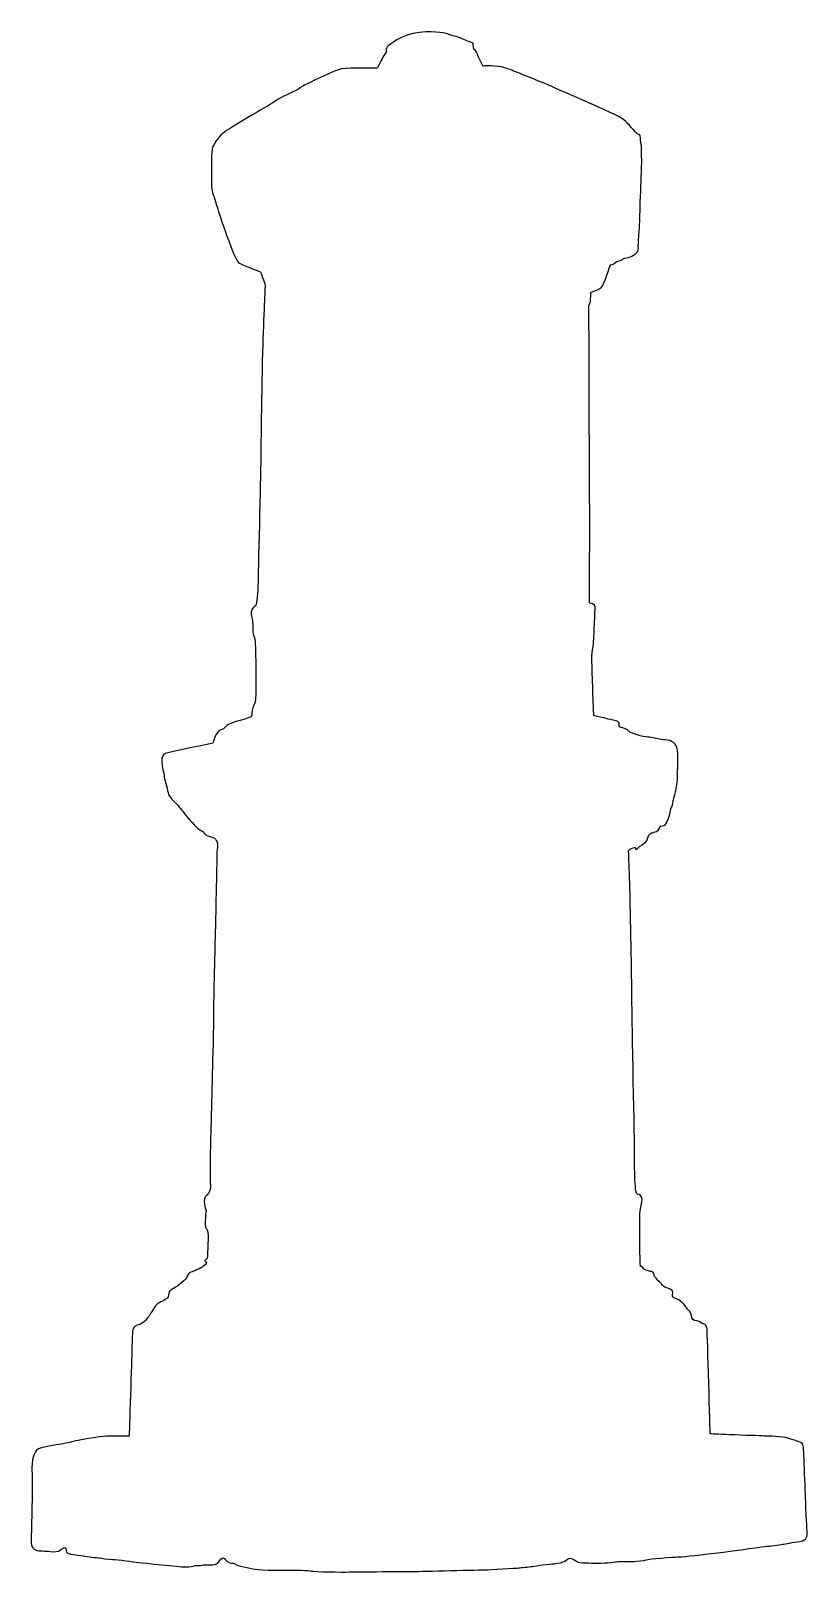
# Model space of a CAD drawing. Header units: centimetres. Extents: x -5 to 5, y -9.9 to 9.9.
import ezdxf

# ---------------------------------------------------------------- set-up
doc = ezdxf.new("R2010")
doc.units = ezdxf.units.CM
doc.header["$MEASUREMENT"] = 0
doc.layers.add('Camada 1', color=7, linetype='Continuous')

msp = doc.modelspace()

# ---------------------------------------------------------------- linework, layer by layer
at = {"layer": 'Camada 1'}
msp.add_open_spline([(2.20501, 6.54451), (2.20501, 6.54451), (2.20435, 6.44815), (2.19816, 6.42106), (2.19816, 6.42106), (2.192, 6.39402), (2.1799, 6.37904), (2.1799, 6.37904), (2.1799, 6.37904), (2.1799, 6.37904), (2.18715, 3.7743), (2.18998, 3.75623), (2.18998, 3.75623), (2.19289, 3.73811), (2.18532, 2.55473), (2.18532, 2.55473), (2.18532, 2.55473), (2.18532, 2.55473), (2.26343, 2.5392), (2.26017, 2.50007), (2.26017, 2.50007), (2.25692, 2.46096), (2.24591, 2.14182), (2.24247, 2.09065), (2.24247, 2.09065), (2.23914, 2.03948), (2.21395, 1.85898), (2.21667, 1.83488), (2.21667, 1.83488), (2.21966, 1.81075), (2.23154, 1.32587), (2.23421, 1.27769), (2.23421, 1.27769), (2.23688, 1.22948), (2.24223, 1.10902), (2.24223, 1.10902), (2.24223, 1.10902), (2.24223, 1.10902), (2.43151, 1.06261), (2.49171, 1.05018), (2.49171, 1.05018), (2.55191, 1.03775), (2.57283, 1.01959), (2.56976, 1.00451), (2.56976, 1.00451), (2.56658, 0.98948), (2.55738, 0.96244), (2.58743, 0.95622), (2.58743, 0.95622), (2.61749, 0.95), (2.68059, 0.93151), (2.69252, 0.90735), (2.69252, 0.90735), (2.70445, 0.88319), (2.88175, 0.83385), (2.93591, 0.8335), (2.93591, 0.8335), (2.9901, 0.83318), (3.08323, 0.7994), (3.16152, 0.7959), (3.16152, 0.7959), (3.23973, 0.79241), (3.30273, 0.75883), (3.31725, 0.66239), (3.31725, 0.66239), (3.33162, 0.56595), (3.31193, 0.31613), (3.31476, 0.28898), (3.31476, 0.28898), (3.31756, 0.26186), (3.29896, 0.16867), (3.29571, 0.14161), (3.29571, 0.14161), (3.29253, 0.11454), (3.25581, 0.02141), (3.25563, -0.01772), (3.25563, -0.01772), (3.25531, -0.0569), (3.2251, -0.07474), (3.22494, -0.11387), (3.22494, -0.11387), (3.2246, -0.15305), (3.17869, -0.27013), (3.16049, -0.29117), (3.16049, -0.29117), (3.14229, -0.3121), (3.09413, -0.30876), (3.09413, -0.30876), (3.09413, -0.30876), (3.09413, -0.30876), (3.08778, -0.35996), (3.04545, -0.37771), (3.04545, -0.37771), (3.00322, -0.39549), (2.96409, -0.39827), (2.94882, -0.42526), (2.94882, -0.42526), (2.93363, -0.45227), (2.93329, -0.49746), (2.91207, -0.51233), (2.91207, -0.51233), (2.89104, -0.52725), (2.83045, -0.56906), (2.81526, -0.587), (2.81526, -0.587), (2.80015, -0.60499), (2.77605, -0.60782), (2.77605, -0.60782), (2.77605, -0.60782), (2.77605, -0.60782), (2.79042, -0.57858), (2.7642, -0.58364), (2.7642, -0.58364), (2.71896, -0.59237), (2.68869, -0.62534), (2.68869, -0.62534), (2.68869, -0.62534), (2.68869, -0.62534), (2.70348, -0.9847), (2.71306, -1.41779), (2.71306, -1.41779), (2.72534, -1.96712), (2.73301, -2.62051), (2.73285, -2.64913), (2.73285, -2.64913), (2.73251, -2.70035), (2.76624, -4.46208), (2.7659, -4.51629), (2.7659, -4.51629), (2.76556, -4.5705), (2.7668, -4.84453), (2.76974, -4.86263), (2.76974, -4.86263), (2.77257, -4.88067), (2.77834, -4.92594), (2.77818, -4.94701), (2.77818, -4.94701), (2.77799, -4.96804), (2.78069, -5.03136), (2.80472, -5.03451), (2.80472, -5.03451), (2.82882, -5.03766), (2.8588, -5.05591), (2.86155, -5.10113), (2.86155, -5.10113), (2.86422, -5.14635), (2.84292, -5.17926), (2.83959, -5.22747), (2.83959, -5.22747), (2.83626, -5.27557), (2.83327, -5.27557), (2.83284, -5.34484), (2.83284, -5.34484), (2.83231, -5.41413), (2.83564, -5.8417), (2.83551, -5.87189), (2.83551, -5.87189), (2.83525, -5.90192), (2.84085, -5.96217), (2.84085, -5.96217), (2.84085, -5.96217), (2.84085, -5.96217), (2.87099, -5.96243), (2.8739, -5.98347), (2.8739, -5.98347), (2.87673, -6.00461), (2.94584, -6.0231), (2.96989, -6.02631), (2.96989, -6.02631), (2.99399, -6.02946), (3.00611, -6.02946), (3.01196, -6.05364), (3.01196, -6.05364), (3.01781, -6.07772), (3.01471, -6.08682), (3.02966, -6.1019), (3.02966, -6.1019), (3.04466, -6.11709), (3.06554, -6.14733), (3.08348, -6.15947), (3.08348, -6.15947), (3.10145, -6.17167), (3.11047, -6.18077), (3.11637, -6.1959), (3.11637, -6.1959), (3.1223, -6.21088), (3.14635, -6.22609), (3.17037, -6.23538), (3.17037, -6.23538), (3.19439, -6.24453), (3.26051, -6.25398), (3.25726, -6.2961), (3.25726, -6.2961), (3.25401, -6.33827), (3.23882, -6.35619), (3.2929, -6.37465), (3.2929, -6.37465), (3.34698, -6.39304), (3.39783, -6.44463), (3.42464, -6.48395), (3.42464, -6.48395), (3.45152, -6.52321), (3.49351, -6.55361), (3.49624, -6.59579), (3.49624, -6.59579), (3.49894, -6.63796), (3.51386, -6.65916), (3.56503, -6.66247), (3.56503, -6.66247), (3.6162, -6.66583), (3.62202, -6.69607), (3.64901, -6.70221), (3.64901, -6.70221), (3.67613, -6.7084), (3.69407, -6.72361), (3.69677, -6.77166), (3.69677, -6.77166), (3.69952, -6.81992), (3.73633, -8.11199), (3.73633, -8.11199), (3.73633, -8.11199), (3.73633, -8.11199), (3.83716, -8.11921), (3.9834, -8.12466), (3.9834, -8.12466), (4.16149, -8.13149), (4.3939, -8.13691), (4.42869, -8.14054), (4.42869, -8.14054), (4.49187, -8.14705), (4.63951, -8.13583), (4.77172, -8.17893), (4.77172, -8.17893), (4.90393, -8.22192), (4.92806, -8.21909), (4.93357, -8.29143), (4.93357, -8.29143), (4.93915, -8.36371), (4.96498, -9.03226), (4.96471, -9.0655), (4.96471, -9.0655), (4.96445, -9.09857), (4.98098, -9.3336), (4.98066, -9.39081), (4.98066, -9.39081), (4.98032, -9.44796), (4.95293, -9.49003), (4.88067, -9.49556), (4.88067, -9.49556), (4.80839, -9.50104), (4.6998, -9.5275), (4.66366, -9.5303), (4.66366, -9.5303), (4.62752, -9.5331), (4.49189, -9.55628), (4.46176, -9.5561), (4.46176, -9.5561), (4.44514, -9.55599), (4.09317, -9.60658), (3.79295, -9.64394), (3.79295, -9.64394), (3.54866, -9.67458), (3.34699, -9.69339), (3.32271, -9.69328), (3.32271, -9.69328), (3.26847, -9.69286), (2.94327, -9.71789), (2.91607, -9.72977), (2.91607, -9.72977), (2.88887, -9.7416), (2.78645, -9.74697), (2.7593, -9.74988), (2.7593, -9.74988), (2.73229, -9.75271), (2.55758, -9.74853), (2.53345, -9.75448), (2.53345, -9.75448), (2.50935, -9.76033), (2.34665, -9.77432), (2.26535, -9.77385), (2.26535, -9.77385), (2.18407, -9.77324), (2.16002, -9.76708), (2.12388, -9.76681), (2.12388, -9.76681), (2.08774, -9.76665), (2.04559, -9.76628), (2.0186, -9.7481), (2.0186, -9.7481), (1.99159, -9.72976), (1.9647, -9.70857), (1.93764, -9.70836), (1.93764, -9.70836), (1.91044, -9.7082), (1.89523, -9.73223), (1.87102, -9.74712), (1.87102, -9.74712), (1.84689, -9.76196), (1.79257, -9.77363), (1.7323, -9.77932), (1.7323, -9.77932), (1.67205, -9.78501), (1.50336, -9.80496), (1.45814, -9.81374), (1.45814, -9.81374), (1.4129, -9.82242), (1.30145, -9.83075), (1.28034, -9.83358), (1.28034, -9.83358), (1.25923, -9.83657), (0.88579, -9.85824), (0.85267, -9.85797), (0.85267, -9.85797), (0.81952, -9.85776), (-0.00561, -9.87948), (-0.05689, -9.87916), (-0.05689, -9.87916), (-0.10795, -9.87884), (-0.83069, -9.88334), (-0.90292, -9.88583), (-0.90292, -9.88583), (-0.97518, -9.88837), (-1.34864, -9.88295), (-1.38168, -9.87363), (-1.38168, -9.87363), (-1.41473, -9.86437), (-1.59835, -9.86029), (-1.64351, -9.86299), (-1.64351, -9.86299), (-1.68867, -9.86564), (-2.02893, -9.86347), (-2.10113, -9.85095), (-2.10113, -9.85095), (-2.17333, -9.83843), (-2.3387, -9.80428), (-2.36262, -9.783), (-2.36262, -9.783), (-2.38659, -9.76181), (-2.42586, -9.78258), (-2.46179, -9.75231), (-2.46179, -9.75231), (-2.49775, -9.72194), (-2.50359, -9.69778), (-2.52778, -9.70672), (-2.52778, -9.70672), (-2.55188, -9.71556), (-2.57644, -9.78165), (-2.61562, -9.79043), (-2.61562, -9.79043), (-2.65478, -9.79921), (-2.70296, -9.79585), (-2.74206, -9.7926), (-2.74206, -9.7926), (-2.78119, -9.78935), (-2.79934, -9.80427), (-2.82043, -9.80414), (-2.82043, -9.80414), (-2.84152, -9.80403), (-2.87459, -9.7979), (-2.90176, -9.80967), (-2.90176, -9.80967), (-2.92891, -9.82155), (-2.97709, -9.82126), (-3.01926, -9.82094), (-3.01926, -9.82094), (-3.06143, -9.82068), (-3.54282, -9.76932), (-3.60301, -9.76302), (-3.60301, -9.76302), (-3.66315, -9.75656), (-3.8677, -9.72508), (-3.93398, -9.72479), (-3.93398, -9.72479), (-4.00021, -9.72426), (-4.07537, -9.70878), (-4.10244, -9.70555), (-4.10244, -9.70555), (-4.12951, -9.7024), (-4.26495, -9.68949), (-4.31003, -9.68018), (-4.31003, -9.68018), (-4.35514, -9.67081), (-4.39726, -9.66452), (-4.4424, -9.66116), (-4.4424, -9.66116), (-4.48756, -9.65785), (-4.52056, -9.64566), (-4.52651, -9.63063), (-4.52651, -9.63063), (-4.53244, -9.61544), (-4.52617, -9.57337), (-4.54725, -9.57322), (-4.54725, -9.57322), (-4.56831, -9.57306), (-4.58345, -9.59105), (-4.60765, -9.60592), (-4.60765, -9.60592), (-4.63181, -9.62084), (-4.68009, -9.63563), (-4.7342, -9.62312), (-4.7342, -9.62312), (-4.78831, -9.61076), (-4.88176, -9.62225), (-4.91475, -9.6069), (-4.91475, -9.6069), (-4.94777, -9.59171), (-4.9837, -9.55832), (-4.98034, -9.50117), (-4.98034, -9.50117), (-4.97695, -9.44397), (-4.96346, -8.75751), (-4.96632, -8.72737), (-4.96632, -8.72737), (-4.9691, -8.69718), (-4.96, -8.67625), (-4.96857, -8.6159), (-4.96857, -8.6159), (-4.97725, -8.55565), (-4.96674, -8.32986), (-4.88528, -8.30332), (-4.88528, -8.30332), (-4.80384, -8.2767), (-4.49944, -8.23045), (-4.45718, -8.21572), (-4.45718, -8.21572), (-4.4149, -8.20093), (-4.07126, -8.14291), (-4.02009, -8.14328), (-4.02009, -8.14328), (-3.96892, -8.1436), (-3.72198, -8.14225), (-3.72198, -8.14225), (-3.72198, -8.14225), (-3.72198, -8.14225), (-3.68814, -7.09752), (-3.68785, -7.04934), (-3.68785, -7.04934), (-3.68751, -7.00113), (-3.68068, -6.87173), (-3.68026, -6.81148), (-3.68026, -6.81148), (-3.67986, -6.75129), (-3.64663, -6.72441), (-3.58628, -6.70673), (-3.58628, -6.70673), (-3.52593, -6.689), (-3.46513, -6.59915), (-3.45298, -6.58111), (-3.45298, -6.58111), (-3.44078, -6.56307), (-3.39805, -6.47012), (-3.35268, -6.44025), (-3.35268, -6.44025), (-3.30733, -6.41043), (-3.23796, -6.38982), (-3.22266, -6.35373), (-3.22266, -6.35373), (-3.20737, -6.31772), (-3.21917, -6.27843), (-3.17384, -6.25777), (-3.17384, -6.25777), (-3.12857, -6.23689), (-3.00149, -6.1444), (-2.98318, -6.10537), (-2.98318, -6.10537), (-2.96487, -6.06629), (-2.95871, -6.04528), (-2.92854, -6.03639), (-2.92854, -6.03639), (-2.89838, -6.02755), (-2.7927, -5.98316), (-2.77453, -5.96514), (-2.77453, -5.96514), (-2.75635, -5.94725), (-2.73521, -5.93842), (-2.72907, -5.91733), (-2.72907, -5.91733), (-2.72291, -5.89619), (-2.76508, -5.90503), (-2.74992, -5.88701), (-2.74992, -5.88701), (-2.73476, -5.86918), (-2.71666, -5.86314), (-2.7165, -5.8361), (-2.7165, -5.8361), (-2.71629, -5.80909), (-2.69949, -5.54114), (-2.71433, -5.50489), (-2.71433, -5.50489), (-2.72915, -5.46867), (-2.74433, -5.4897), (-2.74391, -5.42634), (-2.74391, -5.42634), (-2.74351, -5.36313), (-2.74611, -5.29688), (-2.7369, -5.26987), (-2.7369, -5.26987), (-2.72767, -5.2428), (-2.73386, -5.26381), (-2.74553, -5.20957), (-2.74553, -5.20957), (-2.7572, -5.15536), (-2.76889, -5.098), (-2.74466, -5.07103), (-2.74466, -5.07103), (-2.72037, -5.04415), (-2.67796, -5.00224), (-2.67769, -4.95707), (-2.67769, -4.95707), (-2.6775, -4.93577), (-2.68494, -4.80115), (-2.68314, -4.64081), (-2.68314, -4.64081), (-2.68123, -4.45978), (-2.67287, -4.21764), (-2.67274, -4.1952), (-2.67274, -4.1952), (-2.67253, -4.16591), (-2.65343, -3.47442), (-2.64342, -3.03005), (-2.64342, -3.03005), (-2.63916, -2.83854), (-2.63882, -2.67323), (-2.63874, -2.65974), (-2.63874, -2.65974), (-2.63842, -2.61458), (-2.62096, -1.77153), (-2.61736, -1.67819), (-2.61736, -1.67819), (-2.61371, -1.58487), (-2.59622, -0.73881), (-2.59606, -0.71175), (-2.59606, -0.71175), (-2.59585, -0.68463), (-2.60164, -0.64849), (-2.59233, -0.60944), (-2.59233, -0.60944), (-2.58307, -0.57028), (-2.58283, -0.53422), (-2.59773, -0.50996), (-2.59773, -0.50996), (-2.61263, -0.48583), (-2.60649, -0.46779), (-2.65454, -0.45244), (-2.65454, -0.45244), (-2.70261, -0.43704), (-2.72674, -0.44291), (-2.75662, -0.4036), (-2.75662, -0.4036), (-2.78647, -0.36423), (-2.81054, -0.36108), (-2.82853, -0.34894), (-2.82853, -0.34894), (-2.84652, -0.33674), (-2.9781, -0.19739), (-3.00493, -0.15804), (-3.00493, -0.15804), (-3.03179, -0.11872), (-3.09153, -0.04911), (-3.11846, -0.01882), (-3.11846, -0.01882), (-3.14537, 0.0115), (-3.2113, 0.05704), (-3.22294, 0.12038), (-3.22294, 0.12038), (-3.23458, 0.18369), (-3.273, 0.29538), (-3.27273, 0.3375), (-3.27273, 0.3375), (-3.27244, 0.37967), (-3.29334, 0.40992), (-3.29601, 0.46114), (-3.29601, 0.46114), (-3.29871, 0.51234), (-3.32821, 0.60886), (-3.22566, 0.63233), (-3.22566, 0.63233), (-3.12313, 0.65575), (-2.64678, 0.75504), (-2.64678, 0.75504), (-2.64678, 0.75504), (-2.64678, 0.75504), (-2.60963, 0.90839), (-2.54629, 0.92607), (-2.54629, 0.92607), (-2.48292, 0.94372), (-2.49488, 0.96187), (-2.45858, 0.98875), (-2.45858, 0.98875), (-2.42225, 1.01558), (-2.24736, 1.05966), (-2.22323, 1.0685), (-2.22323, 1.0685), (-2.19905, 1.07739), (-2.1478, 1.08311), (-2.14761, 1.11319), (-2.14761, 1.11319), (-2.14742, 1.14327), (-2.14401, 1.20349), (-2.11967, 1.24247), (-2.11967, 1.24247), (-2.09535, 1.2815), (-2.09451, 1.40794), (-2.0944, 1.43202), (-2.0944, 1.43202), (-2.09421, 1.4561), (-2.09607, 1.63681), (-2.09572, 1.68798), (-2.09572, 1.68798), (-2.09538, 1.7392), (-2.10265, 2.01625), (-2.10249, 2.04033), (-2.10249, 2.04033), (-2.1023, 2.06441), (-2.10818, 2.09759), (-2.12596, 2.13987), (-2.12596, 2.13987), (-2.14377, 2.18215), (-2.12794, 2.29346), (-2.13974, 2.33569), (-2.13974, 2.33569), (-2.15149, 2.37792), (-2.1662, 2.43523), (-2.14797, 2.46825), (-2.14797, 2.46825), (-2.12966, 2.50127), (-2.10251, 2.50709), (-2.09024, 2.54016), (-2.09024, 2.54016), (-2.07802, 2.57321), (-2.06764, 2.77791), (-2.06743, 2.81406), (-2.06743, 2.81406), (-2.06719, 2.85015), (-2.03393, 4.26826), (-2.03362, 4.32242), (-2.03362, 4.32242), (-2.03341, 4.3533), (-2.02587, 5.14162), (-2.00975, 5.77347), (-2.00975, 5.77347), (-1.99745, 6.25353), (-1.97535, 6.61903), (-1.97654, 6.63466), (-1.97654, 6.63466), (-1.97929, 6.6708), (-2.03864, 6.80669), (-2.03864, 6.80669), (-2.03864, 6.80669), (-2.03864, 6.80669), (-2.28497, 6.89863), (-2.30592, 6.91686), (-2.30592, 6.91686), (-2.3269, 6.93501), (-2.33878, 6.95316), (-2.36558, 7.00753), (-2.36558, 7.00753), (-2.37987, 7.03663), (-2.45059, 7.21586), (-2.5147, 7.39956), (-2.5147, 7.39956), (-2.5708, 7.56038), (-2.62184, 7.72878), (-2.62583, 7.74707), (-2.62583, 7.74707), (-2.63461, 7.78628), (-2.67065, 7.79856), (-2.66615, 8.03642), (-2.66615, 8.03642), (-2.66155, 8.27431), (-2.66999, 8.37371), (-2.64255, 8.42171), (-2.64255, 8.42171), (-2.61511, 8.46971), (-2.58461, 8.53577), (-2.48774, 8.60742), (-2.48774, 8.60742), (-2.39098, 8.67904), (-1.88629, 8.96487), (-1.84089, 9.00072), (-1.84089, 9.00072), (-1.79549, 9.03657), (-1.59917, 9.12563), (-1.57205, 9.13751), (-1.57205, 9.13751), (-1.54485, 9.14936), (-1.49635, 9.19122), (-1.46931, 9.2031), (-1.46931, 9.2031), (-1.44211, 9.21493), (-1.09463, 9.39339), (-0.99221, 9.4108), (-0.99221, 9.4108), (-0.88971, 9.42821), (-0.53747, 9.4199), (-0.53747, 9.4199), (-0.53747, 9.4199), (-0.53747, 9.4199), (-0.46728, 9.56095), (-0.45206, 9.58495), (-0.45206, 9.58495), (-0.43679, 9.60895), (-0.42169, 9.62091), (-0.42161, 9.64199), (-0.42161, 9.64199), (-0.42145, 9.66305), (-0.42428, 9.68718), (-0.40309, 9.70208), (-0.40309, 9.70208), (-0.38187, 9.71698), (-0.22447, 9.86051), (0.00447, 9.88012), (0.00447, 9.88012), (0.23341, 9.8997), (0.35068, 9.86885), (0.38065, 9.85364), (0.38065, 9.85364), (0.41071, 9.83835), (0.49199, 9.82581), (0.53697, 9.80443), (0.53697, 9.80443), (0.58198, 9.78305), (0.65108, 9.75551), (0.67209, 9.74934), (0.67209, 9.74934), (0.69312, 9.7432), (0.69603, 9.73116), (0.69596, 9.71002), (0.69596, 9.71002), (0.6958, 9.68899), (0.70165, 9.66486), (0.70165, 9.66486), (0.70165, 9.66486), (0.70165, 9.66486), (0.74054, 9.63449), (0.74941, 9.59829), (0.74941, 9.59829), (0.75817, 9.56207), (0.82066, 9.44727), (0.82066, 9.44727), (0.82066, 9.44727), (0.82066, 9.44727), (0.93718, 9.4565), (1.05738, 9.43558), (1.05738, 9.43558), (1.12855, 9.42307), (1.21864, 9.38033), (1.23873, 9.37232), (1.23873, 9.37232), (1.25984, 9.36388), (1.38923, 9.31636), (1.55515, 9.2464), (1.55515, 9.2464), (1.81074, 9.13842), (2.13692, 8.9933), (2.16054, 8.98396), (2.16054, 8.98396), (2.19962, 8.96859), (2.55091, 8.81275), (2.61086, 8.77023), (2.61086, 8.77023), (2.67079, 8.72766), (2.70958, 8.67323), (2.73053, 8.649), (2.73053, 8.649), (2.75141, 8.62479), (2.79924, 8.5733), (2.82028, 8.56711), (2.82028, 8.56711), (2.84132, 8.56092), (2.84124, 8.53689), (2.84105, 8.51276), (2.84105, 8.51276), (2.84089, 8.48868), (2.84957, 8.44648), (2.85251, 8.42235), (2.85251, 8.42235), (2.85545, 8.39822), (2.85727, 8.2386), (2.85709, 8.2055), (2.85709, 8.2055), (2.85693, 8.17237), (2.83156, 7.50705), (2.83121, 7.44683), (2.83121, 7.44683), (2.83079, 7.38666), (2.81118, 7.14886), (2.81393, 7.11271), (2.81393, 7.11271), (2.81668, 7.07657), (2.78631, 7.03458), (2.75308, 7.01974), (2.75308, 7.01974), (2.71987, 7.00492), (2.70469, 6.98394), (2.65952, 6.98423), (2.65952, 6.98423), (2.61438, 6.98452), (2.62639, 6.96941), (2.60218, 6.96052), (2.60218, 6.96052), (2.57797, 6.95163), (2.5237, 6.93089), (2.50852, 6.91594), (2.50852, 6.91594), (2.49333, 6.90096), (2.45417, 6.89221), (2.45417, 6.89221), (2.45417, 6.89221), (2.45417, 6.89221), (2.37731, 6.64279), (2.3349, 6.60392), (2.3349, 6.60392), (2.29248, 6.56499), (2.20501, 6.54451), (2.20501, 6.54451)], degree=3, knots=[0, 0, 0, 0, 0.00487805, 0.00487805, 0.00487805, 0.00487805, 0.0097561, 0.0097561, 0.0097561, 0.0097561, 0.01463415, 0.01463415, 0.01463415, 0.01463415, 0.0195122, 0.0195122, 0.0195122, 0.0195122, 0.02439024, 0.02439024, 0.02439024, 0.02439024, 0.02926829, 0.02926829, 0.02926829, 0.02926829, 0.03414634, 0.03414634, 0.03414634, 0.03414634, 0.03902439, 0.03902439, 0.03902439, 0.03902439, 0.04390244, 0.04390244, 0.04390244, 0.04390244, 0.04878049, 0.04878049, 0.04878049, 0.04878049, 0.05365854, 0.05365854, 0.05365854, 0.05365854, 0.05853659, 0.05853659, 0.05853659, 0.05853659, 0.06341463, 0.06341463, 0.06341463, 0.06341463, 0.06829268, 0.06829268, 0.06829268, 0.06829268, 0.07317073, 0.07317073, 0.07317073, 0.07317073, 0.07804878, 0.07804878, 0.07804878, 0.07804878, 0.08292683, 0.08292683, 0.08292683, 0.08292683, 0.08780488, 0.08780488, 0.08780488, 0.08780488, 0.09268293, 0.09268293, 0.09268293, 0.09268293, 0.09756098, 0.09756098, 0.09756098, 0.09756098, 0.10243902, 0.10243902, 0.10243902, 0.10243902, 0.10731707, 0.10731707, 0.10731707, 0.10731707, 0.11219512, 0.11219512, 0.11219512, 0.11219512, 0.11707317, 0.11707317, 0.11707317, 0.11707317, 0.12195122, 0.12195122, 0.12195122, 0.12195122, 0.12682927, 0.12682927, 0.12682927, 0.12682927, 0.13170732, 0.13170732, 0.13170732, 0.13170732, 0.13658537, 0.13658537, 0.13658537, 0.13658537, 0.14146341, 0.14146341, 0.14146341, 0.14146341, 0.14634146, 0.14634146, 0.14634146, 0.14634146, 0.15121951, 0.15121951, 0.15121951, 0.15121951, 0.15609756, 0.15609756, 0.15609756, 0.15609756, 0.16097561, 0.16097561, 0.16097561, 0.16097561, 0.16585366, 0.16585366, 0.16585366, 0.16585366, 0.17073171, 0.17073171, 0.17073171, 0.17073171, 0.17560976, 0.17560976, 0.17560976, 0.17560976, 0.1804878, 0.1804878, 0.1804878, 0.1804878, 0.18536585, 0.18536585, 0.18536585, 0.18536585, 0.1902439, 0.1902439, 0.1902439, 0.1902439, 0.19512195, 0.19512195, 0.19512195, 0.19512195, 0.2, 0.2, 0.2, 0.2, 0.20487805, 0.20487805, 0.20487805, 0.20487805, 0.2097561, 0.2097561, 0.2097561, 0.2097561, 0.21463415, 0.21463415, 0.21463415, 0.21463415, 0.2195122, 0.2195122, 0.2195122, 0.2195122, 0.22439024, 0.22439024, 0.22439024, 0.22439024, 0.22926829, 0.22926829, 0.22926829, 0.22926829, 0.23414634, 0.23414634, 0.23414634, 0.23414634, 0.23902439, 0.23902439, 0.23902439, 0.23902439, 0.24390244, 0.24390244, 0.24390244, 0.24390244, 0.24878049, 0.24878049, 0.24878049, 0.24878049, 0.25365854, 0.25365854, 0.25365854, 0.25365854, 0.25853659, 0.25853659, 0.25853659, 0.25853659, 0.26341463, 0.26341463, 0.26341463, 0.26341463, 0.26829268, 0.26829268, 0.26829268, 0.26829268, 0.27317073, 0.27317073, 0.27317073, 0.27317073, 0.27804878, 0.27804878, 0.27804878, 0.27804878, 0.28292683, 0.28292683, 0.28292683, 0.28292683, 0.28780488, 0.28780488, 0.28780488, 0.28780488, 0.29268293, 0.29268293, 0.29268293, 0.29268293, 0.29756098, 0.29756098, 0.29756098, 0.29756098, 0.30243902, 0.30243902, 0.30243902, 0.30243902, 0.30731707, 0.30731707, 0.30731707, 0.30731707, 0.31219512, 0.31219512, 0.31219512, 0.31219512, 0.31707317, 0.31707317, 0.31707317, 0.31707317, 0.32195122, 0.32195122, 0.32195122, 0.32195122, 0.32682927, 0.32682927, 0.32682927, 0.32682927, 0.33170732, 0.33170732, 0.33170732, 0.33170732, 0.33658537, 0.33658537, 0.33658537, 0.33658537, 0.34146341, 0.34146341, 0.34146341, 0.34146341, 0.34634146, 0.34634146, 0.34634146, 0.34634146, 0.35121951, 0.35121951, 0.35121951, 0.35121951, 0.35609756, 0.35609756, 0.35609756, 0.35609756, 0.36097561, 0.36097561, 0.36097561, 0.36097561, 0.36585366, 0.36585366, 0.36585366, 0.36585366, 0.37073171, 0.37073171, 0.37073171, 0.37073171, 0.37560976, 0.37560976, 0.37560976, 0.37560976, 0.3804878, 0.3804878, 0.3804878, 0.3804878, 0.38536585, 0.38536585, 0.38536585, 0.38536585, 0.3902439, 0.3902439, 0.3902439, 0.3902439, 0.39512195, 0.39512195, 0.39512195, 0.39512195, 0.4, 0.4, 0.4, 0.4, 0.40487805, 0.40487805, 0.40487805, 0.40487805, 0.4097561, 0.4097561, 0.4097561, 0.4097561, 0.41463415, 0.41463415, 0.41463415, 0.41463415, 0.4195122, 0.4195122, 0.4195122, 0.4195122, 0.42439024, 0.42439024, 0.42439024, 0.42439024, 0.42926829, 0.42926829, 0.42926829, 0.42926829, 0.43414634, 0.43414634, 0.43414634, 0.43414634, 0.43902439, 0.43902439, 0.43902439, 0.43902439, 0.44390244, 0.44390244, 0.44390244, 0.44390244, 0.44878049, 0.44878049, 0.44878049, 0.44878049, 0.45365854, 0.45365854, 0.45365854, 0.45365854, 0.45853659, 0.45853659, 0.45853659, 0.45853659, 0.46341463, 0.46341463, 0.46341463, 0.46341463, 0.46829268, 0.46829268, 0.46829268, 0.46829268, 0.47317073, 0.47317073, 0.47317073, 0.47317073, 0.47804878, 0.47804878, 0.47804878, 0.47804878, 0.48292683, 0.48292683, 0.48292683, 0.48292683, 0.48780488, 0.48780488, 0.48780488, 0.48780488, 0.49268293, 0.49268293, 0.49268293, 0.49268293, 0.49756098, 0.49756098, 0.49756098, 0.49756098, 0.50243902, 0.50243902, 0.50243902, 0.50243902, 0.50731707, 0.50731707, 0.50731707, 0.50731707, 0.51219512, 0.51219512, 0.51219512, 0.51219512, 0.51707317, 0.51707317, 0.51707317, 0.51707317, 0.52195122, 0.52195122, 0.52195122, 0.52195122, 0.52682927, 0.52682927, 0.52682927, 0.52682927, 0.53170732, 0.53170732, 0.53170732, 0.53170732, 0.53658537, 0.53658537, 0.53658537, 0.53658537, 0.54146341, 0.54146341, 0.54146341, 0.54146341, 0.54634146, 0.54634146, 0.54634146, 0.54634146, 0.55121951, 0.55121951, 0.55121951, 0.55121951, 0.55609756, 0.55609756, 0.55609756, 0.55609756, 0.56097561, 0.56097561, 0.56097561, 0.56097561, 0.56585366, 0.56585366, 0.56585366, 0.56585366, 0.57073171, 0.57073171, 0.57073171, 0.57073171, 0.57560976, 0.57560976, 0.57560976, 0.57560976, 0.5804878, 0.5804878, 0.5804878, 0.5804878, 0.58536585, 0.58536585, 0.58536585, 0.58536585, 0.5902439, 0.5902439, 0.5902439, 0.5902439, 0.59512195, 0.59512195, 0.59512195, 0.59512195, 0.6, 0.6, 0.6, 0.6, 0.60487805, 0.60487805, 0.60487805, 0.60487805, 0.6097561, 0.6097561, 0.6097561, 0.6097561, 0.61463415, 0.61463415, 0.61463415, 0.61463415, 0.6195122, 0.6195122, 0.6195122, 0.6195122, 0.62439024, 0.62439024, 0.62439024, 0.62439024, 0.62926829, 0.62926829, 0.62926829, 0.62926829, 0.63414634, 0.63414634, 0.63414634, 0.63414634, 0.63902439, 0.63902439, 0.63902439, 0.63902439, 0.64390244, 0.64390244, 0.64390244, 0.64390244, 0.64878049, 0.64878049, 0.64878049, 0.64878049, 0.65365854, 0.65365854, 0.65365854, 0.65365854, 0.65853659, 0.65853659, 0.65853659, 0.65853659, 0.66341463, 0.66341463, 0.66341463, 0.66341463, 0.66829268, 0.66829268, 0.66829268, 0.66829268, 0.67317073, 0.67317073, 0.67317073, 0.67317073, 0.67804878, 0.67804878, 0.67804878, 0.67804878, 0.68292683, 0.68292683, 0.68292683, 0.68292683, 0.68780488, 0.68780488, 0.68780488, 0.68780488, 0.69268293, 0.69268293, 0.69268293, 0.69268293, 0.69756098, 0.69756098, 0.69756098, 0.69756098, 0.70243902, 0.70243902, 0.70243902, 0.70243902, 0.70731707, 0.70731707, 0.70731707, 0.70731707, 0.71219512, 0.71219512, 0.71219512, 0.71219512, 0.71707317, 0.71707317, 0.71707317, 0.71707317, 0.72195122, 0.72195122, 0.72195122, 0.72195122, 0.72682927, 0.72682927, 0.72682927, 0.72682927, 0.73170732, 0.73170732, 0.73170732, 0.73170732, 0.73658537, 0.73658537, 0.73658537, 0.73658537, 0.74146341, 0.74146341, 0.74146341, 0.74146341, 0.74634146, 0.74634146, 0.74634146, 0.74634146, 0.75121951, 0.75121951, 0.75121951, 0.75121951, 0.75609756, 0.75609756, 0.75609756, 0.75609756, 0.76097561, 0.76097561, 0.76097561, 0.76097561, 0.76585366, 0.76585366, 0.76585366, 0.76585366, 0.77073171, 0.77073171, 0.77073171, 0.77073171, 0.77560976, 0.77560976, 0.77560976, 0.77560976, 0.7804878, 0.7804878, 0.7804878, 0.7804878, 0.78536585, 0.78536585, 0.78536585, 0.78536585, 0.7902439, 0.7902439, 0.7902439, 0.7902439, 0.79512195, 0.79512195, 0.79512195, 0.79512195, 0.8, 0.8, 0.8, 0.8, 0.80487805, 0.80487805, 0.80487805, 0.80487805, 0.8097561, 0.8097561, 0.8097561, 0.8097561, 0.81463415, 0.81463415, 0.81463415, 0.81463415, 0.8195122, 0.8195122, 0.8195122, 0.8195122, 0.82439024, 0.82439024, 0.82439024, 0.82439024, 0.82926829, 0.82926829, 0.82926829, 0.82926829, 0.83414634, 0.83414634, 0.83414634, 0.83414634, 0.83902439, 0.83902439, 0.83902439, 0.83902439, 0.84390244, 0.84390244, 0.84390244, 0.84390244, 0.84878049, 0.84878049, 0.84878049, 0.84878049, 0.85365854, 0.85365854, 0.85365854, 0.85365854, 0.85853659, 0.85853659, 0.85853659, 0.85853659, 0.86341463, 0.86341463, 0.86341463, 0.86341463, 0.86829268, 0.86829268, 0.86829268, 0.86829268, 0.87317073, 0.87317073, 0.87317073, 0.87317073, 0.87804878, 0.87804878, 0.87804878, 0.87804878, 0.88292683, 0.88292683, 0.88292683, 0.88292683, 0.88780488, 0.88780488, 0.88780488, 0.88780488, 0.89268293, 0.89268293, 0.89268293, 0.89268293, 0.89756098, 0.89756098, 0.89756098, 0.89756098, 0.90243902, 0.90243902, 0.90243902, 0.90243902, 0.90731707, 0.90731707, 0.90731707, 0.90731707, 0.91219512, 0.91219512, 0.91219512, 0.91219512, 0.91707317, 0.91707317, 0.91707317, 0.91707317, 0.92195122, 0.92195122, 0.92195122, 0.92195122, 0.92682927, 0.92682927, 0.92682927, 0.92682927, 0.93170732, 0.93170732, 0.93170732, 0.93170732, 0.93658537, 0.93658537, 0.93658537, 0.93658537, 0.94146341, 0.94146341, 0.94146341, 0.94146341, 0.94634146, 0.94634146, 0.94634146, 0.94634146, 0.95121951, 0.95121951, 0.95121951, 0.95121951, 0.95609756, 0.95609756, 0.95609756, 0.95609756, 0.96097561, 0.96097561, 0.96097561, 0.96097561, 0.96585366, 0.96585366, 0.96585366, 0.96585366, 0.97073171, 0.97073171, 0.97073171, 0.97073171, 0.97560976, 0.97560976, 0.97560976, 0.97560976, 0.9804878, 0.9804878, 0.9804878, 0.9804878, 0.98536585, 0.98536585, 0.98536585, 0.98536585, 0.9902439, 0.9902439, 0.9902439, 0.9902439, 1, 1, 1, 1], dxfattribs=at)

doc.saveas('drawing.dxf')
